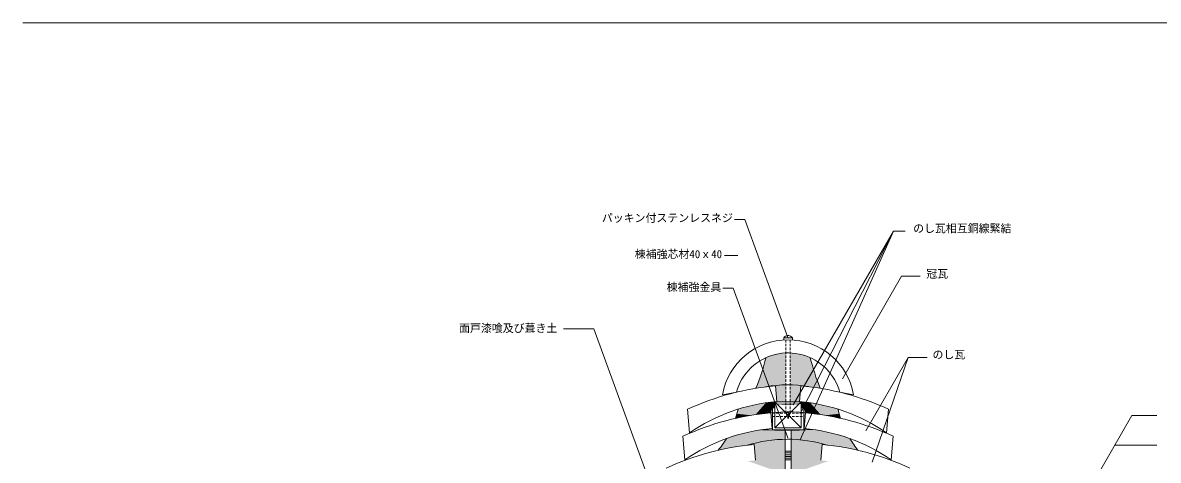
# Model space of a CAD drawing. Units: millimetres, scale not verified. Extents: x -203 to 197, y -138 to 132.
# Drawn here: x -203.2 to 56.8, y 31.5 to 131.6 of the extents above; entities that cross this region are included whole.
import ezdxf
from ezdxf.enums import TextEntityAlignment as Align

# ---------------------------------------------------------------- set-up
doc = ezdxf.new("R2010")
doc.units = ezdxf.units.MM
doc.header["$LTSCALE"] = 0.5
doc.linetypes.add('DASHED1', pattern=[1.8, 1.2, -0.6])
for name, color, linetype, lineweight in [('0-0', 5, 'Continuous', 18), ('1-0', 7, 'Continuous', 18), ('1-2', 3, 'Continuous', 18), ('1-3', 7, 'Continuous', 18), ('1-4', 7, 'Continuous', 18), ('1-6', 8, 'Continuous', 18)]:
    doc.layers.add(name, color=color, linetype=linetype, lineweight=lineweight)
doc.styles.add('ＭＳ ゴシック', font='')
doc.styles.get('ＭＳ ゴシック').set_extended_font_data('MS Gothic')

msp = doc.modelspace()

# ---------------------------------------------------------------- linework, layer by layer
at = {"layer": '0-0'}
msp.add_line((-203.2432, 131.6351), (196.7568, 131.6351), dxfattribs=at)
at = {"layer": '1-0'}
for p, q in [((-3.8941, 83.9087), (-25.2741, 36.19)), ((-3.8941, 83.9087), (-1.2379, 83.9087)), ((56.4562, 34.9718), (46.8048, 34.9718))]:
    msp.add_line(p, q, dxfattribs=at)
msp.add_lwpolyline([(-26.8261, 44.1894), (-3.8941, 83.9087), (-25.0935, 42.4569)], dxfattribs=at)
at = {"layer": '1-0', "color": 3}
for centre, radius, start, end in [((-28.0872, 21.7774), 27.0068, 79.89644, 100.7681), ((-28.4791, 79.1933), 34.8477, 262.32532, 278.46487), ((-28.0828, -3.1689), 45.7455, 82.98416, 97.44095), ((-28.8351, 137.5557), 99.1804, 267.01082, 273.66493)]:
    msp.add_arc(centre, radius, start, end, dxfattribs=at)
at = {"layer": '1-2'}
for p, q in [((-43.0071, 46.4842), (-39.8561, 47.0842)), ((-30.9053, 48.5454), (-30.5915, 44.9591)), ((-25.1089, 48.5454), (-25.4227, 44.9591)), ((-16.158, 47.0842), (-13.0071, 46.4842)), ((-51.0135, 43.1724), (-50.5429, 37.793)), ((-31.9729, 42.3693), (-31.6591, 38.783)), ((-24.0413, 42.3693), (-24.3551, 38.783)), ((-5.0007, 43.1724), (-5.4713, 37.793)), ((-5.0007, 43.1724), (-5.4713, 37.793)), ((-52.0811, 36.9963), (-51.6104, 31.6169)), ((-3.9331, 36.9963), (-4.4037, 31.6169)), ((-35.8113, 35.0955), (-35.4976, 31.5092)), ((-20.2029, 35.0955), (-20.5166, 31.5092))]:
    msp.add_line(p, q, dxfattribs=at)
for centre, radius, start, end in [((-28.0071, 43.8557), 15.2286, 9.93945, 170.06055), ((-28.0071, 43.7842), 12.3, 15.56273, 133.43583), ((-28.0071, 43.7842), 12.3, 133.8561, 164.43727), ((-28.0071, 43.7842), 12.3, 133.43583, 133.8561), ((-25.6613, -11.3936), 60.168, 95, 114.92029), ((-30.3529, -11.3936), 60.168, 65.07971, 85), ((-26.9648, 3.5055), 41.612, 95, 124.51465), ((-29.0494, 3.5055), 41.612, 55.48535, 85), ((-26.7289, -17.5697), 60.168, 95, 114.92029), ((-29.2853, -17.5697), 60.168, 65.07971, 85), ((-28.0324, -2.6706), 41.612, 95, 124.51465), ((-27.9818, -2.6706), 41.612, 55.48535, 85), ((-30.5673, -24.8436), 60.168, 95, 114.92029), ((-28.1421, 4.6576), 31.6625, 73.28062, 107.01341), ((-25.4469, -24.8436), 60.168, 65.07971, 85)]:
    msp.add_arc(centre, radius, start, end, dxfattribs=at)
at = {"layer": '1-3'}
for p, q in [((-15.546, 50.154), (-2.0043, 73.6089)), ((-2.0043, 73.6089), (2.2166, 73.6089)), ((-72.446, 61.5562), (-79.4595, 61.5562)), ((-72.446, 61.5562), (-57.5822, 20.7182)), ((-0.5109, 55.0612), (3.8164, 55.0612)), ((22.0978, -7.8219), (50.7085, 41.7332)), ((50.7085, 41.7332), (56.4562, 41.7332))]:
    msp.add_line(p, q, dxfattribs=at)
msp.add_lwpolyline([(-10.2167, 38.2502), (-0.5109, 55.0612), (-8.7751, 31.0422)], dxfattribs=at)
at = {"layer": '1-4'}
for p, q in [((-37.9056, 86.582), (-40.2697, 86.582)), ((-28.0835, 59.5959), (-37.9056, 86.582)), ((-39.5279, 78.3319), (-42.5973, 78.3319)), ((-40.5591, 70.9072), (-42.9573, 70.9072)), ((-28.0835, 36.6308), (-40.5591, 70.9072)), ((-28.1339, 60.0325), (-27.8674, 60.0325)), ((-29.0071, 59.4995), (-27.0071, 59.4995)), ((-29.0071, 59.0514), (-29.0071, 59.4995)), ((-27.0071, 59.0514), (-27.0071, 59.4995)), ((-31.0071, 44.9064), (-25.0071, 38.9064)), ((-25.0071, 44.9064), (-31.0071, 38.9064)), ((-31.6071, 38.4989), (-31.6071, 43.4906)), ((-31.6071, 43.4906), (-31.0071, 43.4906)), ((-25.0071, 43.4906), (-24.4071, 43.4906)), ((-24.4071, 43.4906), (-24.4071, 38.4989)), ((-31.6071, 38.4989), (-24.4071, 38.4989)), ((-28.7071, 38.4989), (-28.7071, 28.33)), ((-27.3071, 38.4989), (-27.3071, 28.33)), ((-28.7071, 33.5896), (-27.3071, 33.5896)), ((-28.7071, 33.1896), (-27.3071, 33.1896)), ((-28.7071, 32.7896), (-27.3071, 32.7896)), ((-28.7071, 32.3896), (-27.3071, 32.3896)), ((-28.7071, 31.9896), (-27.3071, 31.9896)), ((-28.7071, 31.5896), (-27.3071, 31.5896))]:
    msp.add_line(p, q, dxfattribs=at)
at = {"layer": '1-4', "linetype": 'DASHED1'}
for p, q in [((-27.5071, 59.0842), (-27.5071, 42.4064)), ((-31.6071, 42.3064), (-24.4071, 42.3064)), ((-31.6071, 41.5064), (-24.4071, 41.5064))]:
    msp.add_line(p, q, dxfattribs=at)
for points in [[(-28.5071, 59.0842), (-28.5071, 42.4148), (-27.4988, 42.4148)], [(-28.5154, 42.4148), (-28.0071, 41.0064), (-27.5071, 42.4064)]]:
    msp.add_lwpolyline(points, dxfattribs=at)
at = {"layer": '1-4'}
msp.add_lwpolyline([(-31.0071, 38.9064), (-31.0071, 44.9064), (-25.0071, 44.9064), (-25.0071, 38.9064)], close=True, dxfattribs=at)
msp.add_arc((-28.0071, 58.8462), 1.1945, 33.15562, 146.84438, dxfattribs=at)
at = {"layer": '1-6', "color": 3}
for centre, radius, start, end in [((-77.785, 65.7646), 45.9742, 337.2459, 346.43777), ((21.7708, 65.7646), 45.9742, 193.56223, 202.7541), ((-61.9592, 48.3498), 23.1017, 341.74101, 347.12985), ((5.945, 48.3498), 23.1017, 192.87015, 198.25899), ((-61.9592, 48.3498), 23.1017, 320.9726, 329.07084), ((5.945, 48.3498), 23.1017, 210.92916, 219.0274)]:
    msp.add_arc(centre, radius, start, end, dxfattribs=at)
at = {"layer": '1-6', "color": 1}
for centre, radius, start, end in [((-77.785, 65.7646), 45.9742, 337.2459, 346.43777), ((21.7708, 65.7646), 45.9742, 193.56223, 202.7541), ((-61.9592, 48.3498), 23.1017, 341.74101, 347.12985), ((-61.9592, 48.3498), 23.1017, 341.74101, 347.12985), ((5.945, 48.3498), 23.1017, 192.87015, 198.25899), ((5.945, 48.3498), 23.1017, 192.87015, 198.25899), ((-61.9592, 48.3498), 23.1017, 320.9726, 329.07084), ((5.945, 48.3498), 23.1017, 210.92916, 219.0274)]:
    msp.add_arc(centre, radius, start, end, dxfattribs=at)
at = {"layer": '1-6'}
for points in [[(-30.9203, 55.7259), (-33.9594, 51.3909), (-35.3888, 47.9828)], [(-30.9203, 55.7259), (-35.3888, 47.9828), (-33.8405, 48.2009)], [(-30.9203, 55.7259), (-33.0927, 54.9836), (-33.9594, 51.3909)], [(-30.9203, 55.7259), (-33.8405, 48.2009), (-32.605, 48.3694)], [(-30.9203, 55.7259), (-32.1839, 55.3889), (-33.0927, 54.9836)], [(-30.9203, 55.7259), (-32.605, 48.3694), (-31.6504, 48.4817)], [(-30.9203, 55.7259), (-31.6504, 48.4817), (-30.9053, 48.5454)], [(-30.5915, 44.9591), (-29.6849, 55.9786), (-30.9203, 55.7259)], [(-30.9203, 55.7259), (-30.9053, 48.5454), (-30.5915, 44.9591)], [(-30.9203, 55.7259), (-30.5915, 44.9591), (-30.5915, 44.9591)], [(-30.5915, 44.9591), (-28.5071, 44.9064), (-28.5071, 56.074)], [(-30.5915, 44.9591), (-28.5071, 56.074), (-29.6849, 55.9786)], [(-25.4227, 44.9591), (-27.5071, 44.9064), (-27.5071, 56.074)], [(-25.4227, 44.9591), (-27.5071, 56.074), (-26.3293, 55.9786)], [(-25.4227, 44.9591), (-26.3293, 55.9786), (-25.0938, 55.7259)], [(-25.0938, 55.7259), (-25.1089, 48.5454), (-25.4227, 44.9591)], [(-25.0938, 55.7259), (-25.4227, 44.9591), (-25.4227, 44.9591)], [(-25.0938, 55.7259), (-24.3638, 48.4817), (-25.1089, 48.5454)], [(-25.0938, 55.7259), (-23.8303, 55.3889), (-22.9215, 54.9836)], [(-25.0938, 55.7259), (-22.9215, 54.9836), (-22.0548, 51.3909)], [(-25.0938, 55.7259), (-22.0548, 51.3909), (-20.6254, 47.9828)], [(-25.0938, 55.7259), (-20.6254, 47.9828), (-22.1737, 48.2009)], [(-25.0938, 55.7259), (-22.1737, 48.2009), (-23.4092, 48.3694)], [(-25.0938, 55.7259), (-23.4092, 48.3694), (-24.3638, 48.4817)], [(-33.087, 44.6615), (-39.4379, 43.2041), (-39.68, 42.1442)], [(-33.087, 44.6615), (-39.68, 42.1442), (-35.4602, 41.9614)], [(-33.087, 44.6615), (-39.0436, 43.3139), (-39.4379, 43.2041)], [(-33.087, 44.6615), (-38.0402, 43.6122), (-39.0436, 43.3139)], [(-33.087, 44.6615), (-36.9418, 43.897), (-38.0402, 43.6122)], [(-33.087, 44.6615), (-35.6129, 44.2089), (-36.9418, 43.897)], [(-33.087, 44.6615), (-34.4256, 44.4472), (-35.6129, 44.2089)], [(-33.087, 44.6615), (-35.4602, 41.9614), (-34.745, 42.0664)], [(-33.087, 44.6615), (-34.745, 42.0664), (-33.5517, 42.2155)], [(-33.087, 44.6615), (-33.5517, 42.2155), (-32.5212, 42.2969)], [(-30.5915, 44.9591), (-32.024, 44.8015), (-33.087, 44.6615)], [(-31.0071, 44.9064), (-30.5915, 44.9591), (-33.087, 44.6615)], [(-33.087, 44.6615), (-31.0071, 43.4906), (-31.0071, 44.9064)], [(-33.087, 44.6615), (-32.5212, 42.2969), (-31.9729, 42.3693)], [(-33.087, 44.6615), (-31.9729, 42.3693), (-31.9729, 42.3693)], [(-33.087, 44.6615), (-31.9729, 42.3693), (-31.6071, 43.4906)], [(-33.087, 44.6615), (-31.6071, 43.4906), (-31.0071, 43.4906)], [(-30.5915, 44.9591), (-31.2007, 44.9012), (-32.024, 44.8015)], [(-30.5915, 44.9591), (-31.0981, 44.9125), (-31.2007, 44.9012)], [(-30.5915, 44.9591), (-30.9594, 44.9259), (-31.0981, 44.9125)], [(-30.5915, 44.9591), (-31.0071, 44.9064), (-28.5071, 44.9064)], [(-30.5915, 44.9591), (-30.7713, 44.9436), (-30.9594, 44.9259)], [(-25.4227, 44.9591), (-25.0071, 44.9064), (-27.5071, 44.9064)], [(-25.4227, 44.9591), (-25.2429, 44.9436), (-25.0547, 44.9259)], [(-25.4227, 44.9591), (-25.0547, 44.9259), (-24.9161, 44.9125)], [(-25.4227, 44.9591), (-24.9161, 44.9125), (-24.8135, 44.9012)], [(-25.4227, 44.9591), (-24.8135, 44.9012), (-23.9902, 44.8015)], [(-25.4227, 44.9591), (-23.9902, 44.8015), (-22.9272, 44.6615)], [(-25.0071, 44.9064), (-25.4227, 44.9591), (-22.9272, 44.6615)], [(-22.9272, 44.6615), (-25.0071, 43.4906), (-25.0071, 44.9064)], [(-22.9272, 44.6615), (-24.4071, 43.4906), (-25.0071, 43.4906)], [(-22.9272, 44.6615), (-24.0413, 42.3693), (-24.4071, 43.4906)], [(-22.9272, 44.6615), (-23.493, 42.2969), (-24.0413, 42.3693)], [(-22.9272, 44.6615), (-24.0413, 42.3693), (-24.0413, 42.3693)], [(-22.9272, 44.6615), (-22.4625, 42.2155), (-23.493, 42.2969)], [(-22.9272, 44.6615), (-21.5886, 44.4472), (-20.4013, 44.2089)], [(-22.9272, 44.6615), (-20.4013, 44.2089), (-19.0724, 43.897)], [(-22.9272, 44.6615), (-19.0724, 43.897), (-17.974, 43.6122)], [(-22.9272, 44.6615), (-17.974, 43.6122), (-16.9706, 43.3139)], [(-22.9272, 44.6615), (-16.9706, 43.3139), (-16.5763, 43.2041)], [(-22.9272, 44.6615), (-16.5763, 43.2041), (-16.3342, 42.1442)], [(-22.9272, 44.6615), (-16.3342, 42.1442), (-20.554, 41.9614)], [(-22.9272, 44.6615), (-20.554, 41.9614), (-21.2692, 42.0664)], [(-22.9272, 44.6615), (-21.2692, 42.0664), (-22.4625, 42.2155)], [(-39.68, 42.1442), (-40.0206, 41.1118), (-39.0146, 41.3308)], [(-39.68, 42.1442), (-39.0146, 41.3308), (-38.3389, 41.4677)], [(-39.68, 42.1442), (-38.3389, 41.4677), (-37.4168, 41.6503)], [(-39.68, 42.1442), (-37.4168, 41.6503), (-36.4855, 41.7964)], [(-39.68, 42.1442), (-36.4855, 41.7964), (-35.4447, 41.9607)], [(-31.9729, 42.3693), (-31.6591, 38.783), (-31.6071, 43.4906)], [(-31.6591, 38.783), (-31.6071, 38.4989), (-31.6071, 43.4906)], [(-24.3551, 38.783), (-24.4071, 38.4989), (-24.4071, 43.4906)], [(-24.0413, 42.3693), (-24.3551, 38.783), (-24.4071, 43.4906)], [(-16.3342, 42.1442), (-19.5287, 41.7964), (-20.5695, 41.9607)], [(-16.3342, 42.1442), (-18.5974, 41.6503), (-19.5287, 41.7964)], [(-16.3342, 42.1442), (-17.6753, 41.4677), (-18.5974, 41.6503)], [(-16.3342, 42.1442), (-16.9996, 41.3308), (-17.6753, 41.4677)], [(-16.3342, 42.1442), (-15.9935, 41.1118), (-16.9996, 41.3308)], [(-31.6591, 38.783), (-42.983, 35.0733), (-44.0127, 33.8029)], [(-31.6591, 38.783), (-44.0127, 33.8029), (-42.9121, 34.0666)], [(-31.6591, 38.783), (-42.1425, 36.4761), (-42.983, 35.0733)], [(-31.6591, 38.783), (-42.9121, 34.0666), (-41.9085, 34.2339)], [(-31.6591, 38.783), (-41.2242, 36.8037), (-42.1425, 36.4761)], [(-31.6591, 38.783), (-41.9085, 34.2339), (-40.6312, 34.4772)], [(-31.6591, 38.783), (-40.251, 37.0927), (-41.2242, 36.8037)], [(-31.6591, 38.783), (-40.6312, 34.4772), (-39.3386, 34.6748)], [(-31.6591, 38.783), (-39.0041, 37.4424), (-40.251, 37.0927)], [(-31.6591, 38.783), (-39.3386, 34.6748), (-38.3046, 34.8421)], [(-31.6591, 38.783), (-37.7419, 37.777), (-39.0041, 37.4424)], [(-31.6591, 38.783), (-38.3046, 34.8421), (-37.4064, 34.9345)], [(-31.6591, 38.783), (-36.2061, 38.1267), (-37.7419, 37.777)], [(-31.6591, 38.783), (-37.4064, 34.9345), (-35.8113, 35.0954)], [(-31.6591, 38.783), (-35.1721, 38.294), (-36.2061, 38.1267)], [(-28.7071, 28.33), (-31.6591, 38.783), (-35.8113, 35.0954)], [(-31.6591, 38.783), (-34.0071, 38.5102), (-35.1721, 38.294)], [(-31.6591, 38.783), (-33.4841, 38.5829), (-34.0071, 38.5102)], [(-31.6071, 38.4989), (-28.7071, 38.4989), (-28.7071, 38.4989)], [(-31.5789, 38.4989), (-28.7071, 28.33), (-28.7071, 38.4989)], [(-27.3071, 28.33), (-24.3551, 38.783), (-20.2029, 35.0954)], [(-24.4071, 38.4989), (-27.3071, 38.4989), (-27.3071, 38.4989)], [(-24.4353, 38.4989), (-27.3071, 28.33), (-27.3071, 38.4989)], [(-24.3551, 38.783), (-22.5301, 38.5829), (-22.0071, 38.5102)], [(-24.3551, 38.783), (-22.0071, 38.5102), (-20.8421, 38.294)], [(-24.3551, 38.783), (-20.8421, 38.294), (-19.8081, 38.1267)], [(-24.3551, 38.783), (-19.8081, 38.1267), (-18.2723, 37.777)], [(-24.3551, 38.783), (-18.2723, 37.777), (-17.0101, 37.4424)], [(-24.3551, 38.783), (-17.0101, 37.4424), (-15.7632, 37.0927)], [(-24.3551, 38.783), (-15.7632, 37.0927), (-14.79, 36.8037)], [(-24.3551, 38.783), (-14.79, 36.8037), (-13.8717, 36.4761)], [(-24.3551, 38.783), (-13.8717, 36.4761), (-13.0312, 35.0733)], [(-24.3551, 38.783), (-13.0312, 35.0733), (-12.0015, 33.8029)], [(-24.3551, 38.783), (-12.0015, 33.8029), (-13.1021, 34.0666)], [(-24.3551, 38.783), (-13.1021, 34.0666), (-14.1057, 34.2339)], [(-24.3551, 38.783), (-14.1057, 34.2339), (-15.383, 34.4772)], [(-24.3551, 38.783), (-15.383, 34.4772), (-16.6756, 34.6748)], [(-24.3551, 38.783), (-16.6756, 34.6748), (-17.7096, 34.8421)], [(-24.3551, 38.783), (-17.7096, 34.8421), (-18.6078, 34.9345)], [(-24.3551, 38.783), (-18.6078, 34.9345), (-20.2029, 35.0954)], [(-28.7071, 28.33), (-35.8113, 35.0954), (-35.4976, 31.5092)], [(-27.3071, 28.33), (-20.2029, 35.0954), (-20.5166, 31.5092)], [(-28.7071, 28.33), (-35.4976, 31.5092), (-37.1714, 31.3071)], [(-27.3071, 28.33), (-20.5166, 31.5092), (-18.8428, 31.3071)]]:
    msp.add_solid(points, dxfattribs=at)

# ---------------------------------------------------------------- texts
at = {"layer": '1-0', "style": 'ＭＳ ゴシック'}
for s, p in [('パッキン付ステンレスネジ', (-70.6541, 85.4856)), ('のし瓦相互銅線緊結', (0.6279, 83.1048)), ('面戸漆喰及び葺き土', (-103.3361, 60.2697))]:
    msp.add_text(s, height=1.833, dxfattribs=at).set_placement(p, align=Align.BOTTOM_LEFT)
at = {"layer": '1-3', "style": 'ＭＳ ゴシック'}
for s, p in [('冠瓦', (3.6332, 72.7099)), ('のし瓦', (5.0553, 54.2227))]:
    msp.add_text(s, height=1.833, dxfattribs=at).set_placement(p, align=Align.BOTTOM_LEFT)
at = {"layer": '1-4', "style": 'ＭＳ ゴシック'}
for s, p in [('棟補強芯材40ｘ40', (-63.1104, 77.2119)), ('棟補強金具', (-55.8101, 69.6683))]:
    msp.add_text(s, height=1.833, dxfattribs=at).set_placement(p, align=Align.BOTTOM_LEFT)

doc.saveas('drawing.dxf')
